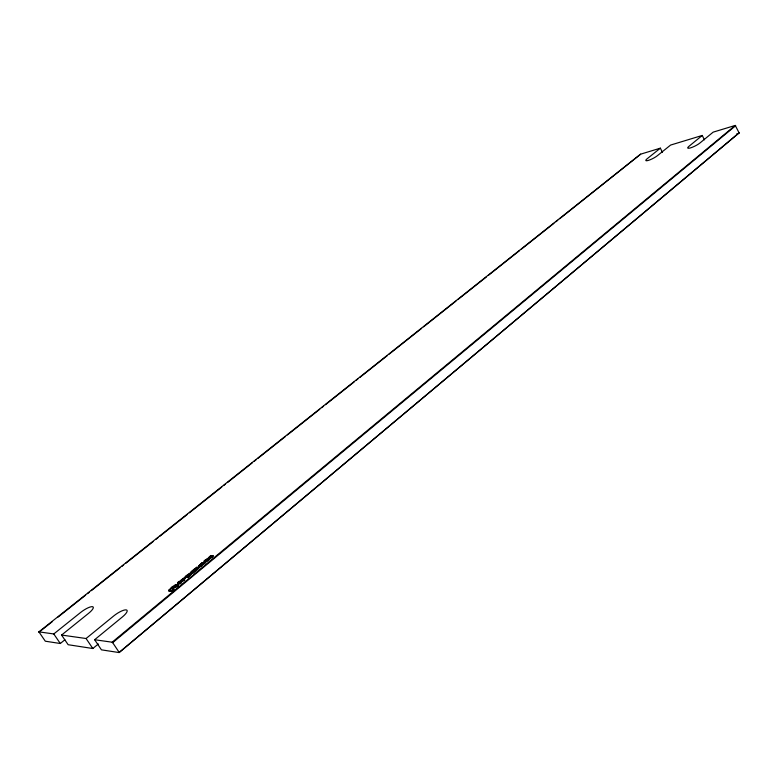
<?xml version="1.0" encoding="UTF-8"?>
<svg xmlns="http://www.w3.org/2000/svg" width="778" height="778" viewBox="0 0 778 778"><rect width="100%" height="100%" fill="white"/><g stroke="black" fill="none" stroke-linecap="round" stroke-linejoin="round"><path stroke-width="1.17" d="M177.102 585.552L178.395 585.562C177.326 586.836 176.217 584.9 177.802 584.492L175.06 585.562L178.016 584.823L177.18 585.669M169.983 590.424L168.69 590.405L170.907 588.265L168.904 590.745M168.69 590.405C169.769 589.131 170.859 591.095 169.264 591.494L172.016 590.424L169.05 591.154L169.954 590.327M177.384 583.938C181.371 578.239 183.005 584.288 178.483 582.712M175.06 585.562L175.176 585.046L171.53 587.225L170.907 588.265M175.274 585.902L175.176 585.046M174.039 589.364L171.899 590.94L172.016 590.424M171.899 590.94L171.802 590.084M662.448 152.371L660.366 148.17L640.644 154.161L559.645 218.774M98.32 643.99L92.825 648.512L68.153 644.719L61.579 635.052L86.076 638.514L113.695 615.972A10.882 2.995 -34.2 0 1 126.075 609.874A10.882 2.995 -34.2 0 1 122.457 616.896L94.634 639.73L101.441 649.844L119.092 652.557L739.1 132.853L735.239 125.443L713.163 132.143L699.899 143.035A7.488 1.488 -26.6 0 1 690.494 147.898A7.488 1.488 -26.6 0 1 688.997 146.283L702.262 135.45L704.372 139.807M173.416 587.779L174.807 587.225L174.768 587.769L178.181 585.221M178.395 585.562L177.88 585.883M208.378 558.244L211.324 555.609L210.731 555.599C203.077 562.368 214.825 553.566 212.939 556.669M171.685 590.609L173.825 589.024L173.572 588.246L172.269 588.742L172.317 588.197L174.243 586.933L174.554 587.429M171.131 588.596L175.39 585.387M176.781 587.079L176.713 586.524M209.671 559.275L207.668 561.045M201.862 565.791L201.298 566.365M198.001 568.971L195.229 571.344L192.215 570.896C192.623 570.274 197.058 566.598 196.309 569.185L198.059 568.601M194.169 572.238L193.187 573.016M196.309 569.185L196.727 568.611L194.568 569.467M181.507 582.245L180.574 581.788M208.446 559.888L206.812 559.849M209.389 557.204L213.143 555.58L209.924 558.157L212.151 556.182L211.237 556.63M184.172 579.075L183.598 579.046M212.093 556.873L211.772 556.698M186.195 576.391L189.093 574.942L186.166 577.072L188.218 575.224M196.717 569.622L196.114 569.593M184.863 579.017C187.09 576.556 180.321 579.698 181.021 580.67L183.433 578.2L185.446 577.772M119.092 652.557L739.1 132.853M188.548 576.877L190.211 574.991C189.161 577.947 180.953 578.638 187.42 574.864L188.004 574.893L185.271 577.208L185.086 578.278L182.402 580.028L184.201 578.424L183.131 578.929M195.745 569.214L194.724 570.303L196.785 568.913L193.8 570.595L195.229 568.951L192.429 571.237M211.528 555.939L209.379 557.845L210.109 557.544M190.211 574.991L186.837 576.799L188.334 576.547M205.509 560.919L206.929 560.637C211.344 557.952 203.904 559.479 204.128 561.56M183.569 580.485L184.6 580.145L183.783 580.816L180.797 580.339M190.921 571.976C198.147 571.422 182.713 574.485 190.688 574.592L191.495 573.921C184.337 574.29 199.654 571.305 191.719 571.315L191.135 572.307L193.265 572.501L189.462 573.678M192.215 570.896L195.006 571.013L197.845 568.261M199.897 564.556L202.698 564.643L203.496 563.982L200.685 563.894L200.102 564.886L200.899 564.235L203.71 564.322L198.604 565.625C203.243 564.595 198.283 568.494 196.795 567.113L196.212 568.105L199.421 567.804M211.373 557.972L212.666 556.902M94.634 639.73L112.149 642.2L735.239 125.443M112.149 642.2L112.674 642.667L735.677 125.686M201.979 562.825L201.191 563.486L203.826 563.437L206.433 561.551L204.05 562.873L201.979 562.825L204.867 562.844M191.135 572.307L191.933 571.645L194.082 571.733M196.212 568.105L197.009 567.444C198.39 568.378 202.192 566.219 201.376 565.032M198.808 565.956L199.606 565.295L201.881 565.441M640.644 154.161L38.9 631.853L45.299 641.198L60.295 643.503L64.895 639.788M61.579 635.052L88.595 613.317A10.445 2.713 -34.2 0 0 92.378 606.655A10.445 2.713 -34.2 0 0 80.601 612.481L53.779 633.953L38.9 631.853M660.366 148.17L647.121 158.78A7.206 1.41 -27 0 0 648.288 160.424A7.206 1.41 -27 0 0 657.342 155.726L670.597 145.068L702.262 135.45M173.154 587.964L172.385 589.043L173.572 588.246M38.988 632.213L52.311 621.632M58.019 617.1L85.619 595.18M87.525 593.663L89.431 592.155M91.337 590.648L119.89 567.969M121.796 566.452L123.702 564.945M125.598 563.437L153.208 541.517M156.057 539.251L157.963 537.734M159.869 536.227L187.469 514.307M189.375 512.79L221.74 487.096M223.646 485.579L225.542 484.072M227.448 482.564L252.198 462.91M254.105 461.393L256.001 459.886M257.907 458.378L285.507 436.458M287.413 434.941L319.777 409.247M321.684 407.73L323.59 406.223M325.486 404.706L354.048 382.037M355.945 380.52L357.851 379.012M359.757 377.505L387.356 355.585M389.263 354.068L421.627 328.374M423.533 326.857L455.889 301.164M457.795 299.647L486.347 276.978M488.253 275.461L519.665 250.526M521.571 249.009L553.936 223.315M555.832 221.798L557.738 220.291M206.296 559.771L209.681 558.925M179.28 582.061L180.117 581.487M180.71 582.907L179.63 583.51M180.924 583.247L179.815 583.957M195.025 569.574L195.599 569.233M196.095 568.854L197.388 568.232M205.081 563.175L204.274 563.671M210.439 557.768L208.358 558.361M192.584 573.279L189.628 574.164M187.945 577.334L187.43 577.626M199.489 567.308L195.998 567.775M736.649 133.952L738.974 133.262M180.904 581.166L182.49 581.176M203.564 563.865L201.405 563.817M193.8 570.595L195.463 570.663L195.025 569.982M190.425 575.321L189.618 574.961M184.386 579.814L183.345 579.756L184.6 580.145M182.402 580.028L182.986 580.067M181.021 580.67L182.859 580.767M53.779 633.953L60.295 643.503M86.076 638.514L92.825 648.512M112.674 642.667L119.034 652.159M169.769 589.938L170.168 590.667M176.907 585.309L177.306 586.029M209.525 558.682L206.734 561.308L203.914 561.23L207.172 558.74L209.525 558.682M182.606 581.02C176.771 587.974 175.254 580.096 182.606 581.02"/></g></svg>
